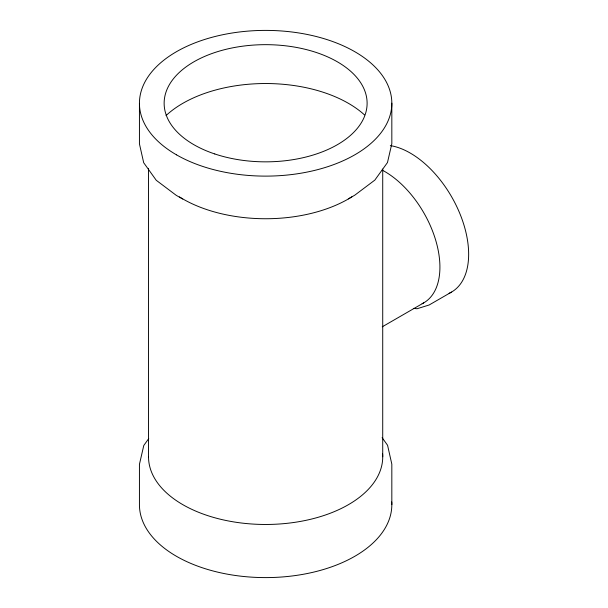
<?xml version="1.0" encoding="UTF-8"?>
<svg xmlns="http://www.w3.org/2000/svg" width="608" height="608" viewBox="0 0 608 608"><rect width="100%" height="100%" fill="white"/><g stroke="black" fill="none" stroke-linecap="round" stroke-linejoin="round"><path stroke-width="0.91" d="M148.732 438.588L143.784 445.466L139.437 464.322L139.437 504.838A126.198 72.861 0 0 0 268.128 577.585A126.198 72.861 0 0 0 391.727 501.942M382.272 326.8L423.692 302.883M451.486 292.091L429.157 304.98L417.073 308.742L413.326 308.378M348.308 198.869L354.738 195.214L374.824 180.112L387.478 162.534L391.826 143.678L391.826 103.162M182.712 199.006L176.274 195.358L156.248 180.28L143.686 162.716L139.437 143.86L139.437 103.352M382.105 437.646L387.57 445.284L391.826 464.14L391.826 504.648M382.721 169.077L382.721 456.768M148.534 168.325L148.534 456.965M382.189 170.111A78.067 45.068 60 0 1 435.67 240.145A78.067 45.068 60 0 1 422.096 303.726M382.622 453.994A117.093 67.602 0 0 1 268.204 524.453A117.093 67.602 0 0 1 148.534 456.965M351.812 196.901A117.093 67.602 0 0 1 179.466 196.916M166.052 115.558A117.093 67.602 0 0 1 364.473 114.889M390.306 145.601A82.612 47.698 60 0 1 460.393 214.905A82.612 47.698 60 0 1 449.114 293.307M214.761 153.953A101.483 58.588 0 0 0 367.11 103.345A101.483 58.588 0 0 0 215.019 52.47A101.483 58.588 0 0 0 214.761 153.953M176.495 154.835A126.198 72.861 0 0 0 387.562 122.041A126.198 72.861 0 0 0 232.834 32.9A126.198 72.861 0 0 0 176.495 154.835"/></g></svg>
